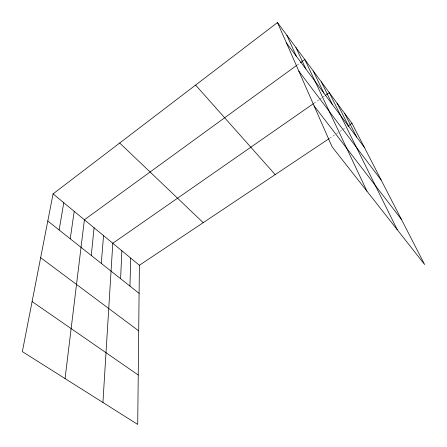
<?xml version="1.0" encoding="UTF-8"?>
<svg xmlns="http://www.w3.org/2000/svg" width="447" height="447" viewBox="0 0 447 447"><rect width="100%" height="100%" fill="white"/><g stroke="black" fill="none" stroke-linecap="round" stroke-linejoin="round"><path stroke-width="0.34" stroke-dasharray="2.23 1.68" d="M296.987 65.173L299.775 63.15M313.978 103.263L319.057 99.731M319.627 99.335L321.896 97.753M322.466 97.357L324.734 95.781M329.551 138.319L336.39 133.754M336.96 133.374L338.1 132.614M339.826 131.463L342.145 129.915M342.726 129.529L345.62 127.596"/><path stroke-width="0.67" d="M53.081 193.869L139.391 265.272L137.71 424.443L22.35 351.627L53.081 193.869L277.486 22.557L351.99 123.344L424.65 264.574L332.065 146.8L277.486 22.557M129.96 286.125L130.714 258.092M120.617 278.721L121.847 250.756M102.922 402.484L112.789 243.263L313.42 103.654M101.285 263.4L103.536 235.608M91.283 255.472L94.077 227.78M65.05 378.581L84.399 219.779L296.428 65.58M70.235 238.787L74.208 211.347M59.155 230.004L63.77 202.709M300.334 62.742L304.793 59.501L366.953 191.182M325.304 95.384L329.277 92.618L397.288 229.764M139.391 265.272L328.981 138.699M347.934 126.048L351.99 123.344M32.1 301.569L138.229 375.011M40.649 257.684L138.699 330.864M47.795 221.002L139.095 293.366M119.695 143.018L203.206 222.667M195.596 85.075L275.184 174.615M314.062 105.822L401.389 219.36M298.814 71.112L381.151 180.029M286.438 42.934L364.35 147.37M344.603 113.354L356.678 137.089M337.038 103.112L348.805 126.535M321.32 81.857L332.423 104.57M313.163 70.822L323.891 93.138M295.936 47.522L305.843 68.944M286.84 35.212L296.283 56.132"/></g></svg>
